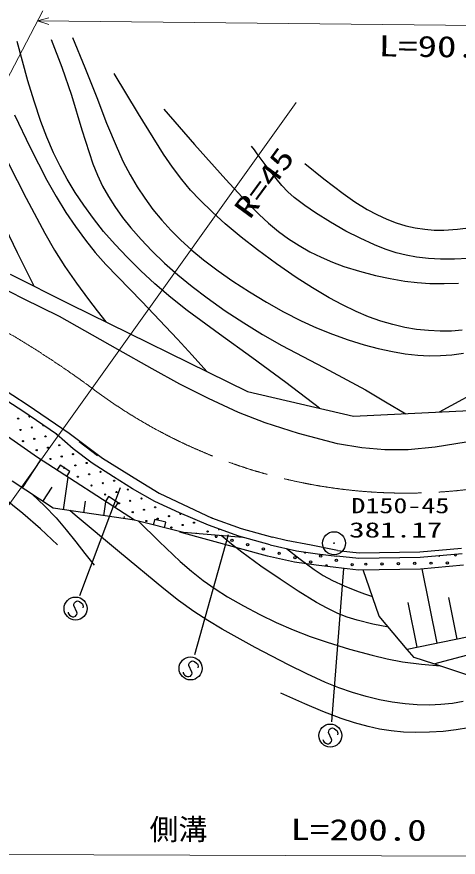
# Model space of a CAD drawing. Units: millimetres, scale not verified. Extents: x 40000 to 680000, y 20000 to 380000.
# Drawn here: x 381833 to 420072, y 246679 to 319435 of the extents above; entities that cross this region are included whole.
import ezdxf
from ezdxf.enums import TextEntityAlignment as Align

# ---------------------------------------------------------------- set-up
doc = ezdxf.new("R2010")
doc.units = ezdxf.units.MM
doc.header["$LTSCALE"] = 1000
doc.linetypes.add('CHAIN', pattern=[18.5, 12, -1.5, 3.5, -1.5])
for name, color, linetype, lineweight in [('M-BGD', 7, 'Continuous', 25), ('M-BGD-HTXT', 7, 'Continuous', 13), ('M-BMK', 2, 'CHAIN', 13), ('M-BMK-SRVR', 3, 'Continuous', 25), ('M-STR-STRC', 7, 'Continuous', 25)]:
    doc.layers.add(name, color=color, linetype=linetype, lineweight=lineweight)
doc.styles.add('ＭＳ ゴシック', font='')
doc.styles.get('ＭＳ ゴシック').set_extended_font_data('MS Gothic')

# ---------------------------------------------------------------- blocks, each defined once
blk = doc.blocks.new('BUHIN14')
at = {"color": 7, "linetype": 'Continuous', "lineweight": 25}
blk.add_lwpolyline([(-708, 107), (-749, 37), (-760, -45), (-749, -151), (-703, -299), (-632, -413), (-528, -496), (-403, -526), (-292, -497), (-222, -471), (-138, -403), (-106, -320), (36, 293), (104, 377), (212, 452), (329, 478), (431, 472), (537, 431), (626, 296), (693, 77), (708, -23), (693, -127), (645, -226), (555, -327)], dxfattribs=at)
blk.add_circle((0, 0), 995, dxfattribs=at)
blk = doc.blocks.new('BUHIN40')
at = {"color": 7, "linetype": 'Continuous', "lineweight": 25}
blk.add_lwpolyline([(181, -466), (647, -286), (286, 647), (-181, 466)], dxfattribs=at)

msp = doc.modelspace()

# ---------------------------------------------------------------- linework, layer by layer
at = {"layer": 'M-BGD'}
for p, q in [((381257, 297164), (386421, 294551)), ((382403, 295024), (379225, 296658)), ((385521, 293480), (382403, 295024)), ((386421, 294551), (401807, 287006)), ((390572, 290638), (385521, 293480)), ((393571, 288946), (390572, 290638)), ((395947, 287639), (393571, 288946)), ((380216, 287495), (382741, 285870)), ((398442, 286392), (395947, 287639)), ((382355, 285286), (379840, 286904)), ((401807, 287006), (411015, 284847)), ((401027, 285174), (398442, 286392)), ((383639, 281274), (377150, 285771)), ((385279, 283303), (382355, 285286)), ((382741, 285870), (386382, 283401)), ((411015, 284847), (421045, 285352)), ((403344, 284283), (401027, 285174)), ((406224, 283362), (403344, 284283)), ((386721, 282042), (385279, 283303)), ((386382, 283401), (389262, 281221)), ((409612, 282471), (406224, 283362)), ((387227, 282662), (388833, 281441)), ((411721, 282115), (409612, 282471)), ((420749, 282620), (418076, 282174)), ((388375, 280784), (386721, 282042)), ((413710, 281937), (411721, 282115)), ((415730, 281937), (413710, 281937)), ((418076, 282174), (415730, 281937)), ((382314, 278654), (383919, 281093)), ((392019, 275858), (383639, 281274)), ((389262, 281221), (392364, 279284)), ((390197, 279622), (388375, 280784)), ((385869, 276764), (386282, 279566)), ((391860, 278561), (390197, 279622)), ((384990, 276894), (381422, 279241)), ((384098, 277481), (384905, 278707)), ((392364, 279284), (394159, 278196)), ((393794, 277483), (391860, 278561)), ((394159, 278196), (398772, 276040)), ((387626, 276505), (387773, 277506)), ((389383, 276246), (389560, 277447)), ((395937, 276482), (393794, 277483)), ((392019, 275858), (384990, 276894)), ((398441, 275420), (395937, 276482)), ((391141, 275987), (391170, 276187)), ((396261, 274785), (392019, 275858)), ((398772, 276040), (398698, 276071)), ((398698, 276071), (401277, 275126)), ((401064, 274459), (398441, 275420)), ((401277, 275126), (403972, 274393)), ((403548, 272747), (395970, 274808)), ((401423, 274361), (396261, 274785)), ((403788, 273718), (401064, 274459)), ((405176, 274084), (403972, 274393)), ((403788, 273718), (406072, 273206)), ((407332, 273702), (405176, 274084)), ((409624, 273240), (407332, 273702)), ((406072, 273206), (407885, 272939)), ((407885, 272939), (409571, 272743)), ((409624, 273240), (411499, 273039)), ((411499, 273039), (416741, 273118)), ((416741, 273118), (420352, 273442)), ((420408, 272945), (416767, 272619)), ((405890, 272222), (403548, 272747)), ((407754, 271947), (405890, 272222)), ((411476, 272539), (409571, 272743)), ((416767, 272619), (411476, 272539)), ((409460, 271749), (407754, 271947)), ((411430, 271538), (409460, 271749)), ((416818, 271619), (411430, 271538)), ((413227, 267542), (411825, 271544)), ((420521, 271951), (416818, 271619)), ((418250, 265196), (416963, 271632)), ((416512, 264848), (415738, 268720)), ((419988, 265543), (419265, 269161)), ((415643, 264674), (413227, 267542)), ((420857, 265717), (415643, 264674)), ((417974, 263412), (426321, 265665)), ((416250, 263966), (415643, 264674)), ((417974, 263412), (416250, 263966)), ((427176, 260310), (417974, 263412))]:
    msp.add_line(p, q, dxfattribs=at)
for points in [[(408042, 285544), (405137, 287765), (402196, 289938), (399382, 291947), (396606, 294005), (395186, 295139), (393795, 296326), (392571, 297447), (391387, 298614), (390348, 299717), (389353, 300861), (388469, 301967), (387627, 303117), (386887, 304226), (386194, 305375), (385580, 306509), (385020, 307669), (384445, 309010), (383922, 310385), (383335, 312122), (382803, 313887), (382330, 315589), (381877, 317294)], [(384819, 317475), (385721, 315075), (386569, 312650), (387472, 309659), (388431, 306695), (388821, 305726), (389271, 304774), (389766, 303877), (390316, 303008), (390986, 302070), (391707, 301164), (392594, 300155), (393533, 299178), (394635, 298118), (395772, 297108), (397022, 296081), (398315, 295096), (399888, 293991), (401501, 292931), (403127, 291933), (404782, 290986), (408418, 289088), (412030, 287135), (413774, 286105), (415531, 285074)], [(386650, 317632), (387738, 315056), (388776, 312443), (389618, 310235), (390514, 308052), (391057, 306884), (391653, 305743), (392259, 304719), (392916, 303726), (393629, 302758), (394390, 301827), (395182, 300953), (396017, 300121), (396996, 299236), (398017, 298395), (399267, 297452), (400554, 296556), (401997, 295618), (403465, 294735), (404945, 293905), (406462, 293123), (407810, 292512), (409181, 291958), (410537, 291473), (411913, 291044), (413134, 290718), (414368, 290450), (415464, 290268), (416577, 290145), (417546, 290095), (418529, 290105), (419530, 290176), (420535, 290307)], [(376629, 315728), (378844, 311261), (381079, 306795), (382646, 303734), (384267, 300699), (385107, 299246), (385997, 297826), (386994, 296378), (388041, 294964), (388791, 293988), (389549, 293017)], [(420421, 292293), (419492, 292224), (418497, 292213), (417493, 292263), (416467, 292376), (415451, 292548), (414408, 292787), (413371, 293086), (412297, 293473), (411238, 293919), (410048, 294490), (408884, 295115), (407442, 295970), (406029, 296877), (404341, 298041), (402686, 299254), (401277, 300351), (399898, 301501), (398776, 302515), (397689, 303578), (396888, 304440), (396132, 305341), (395316, 306424), (394547, 307545), (392390, 311031), (390260, 314529)], [(394557, 311425), (397218, 308367), (399930, 305341), (401351, 303813), (402816, 302327), (403639, 301571), (404511, 300852), (405377, 300219), (406287, 299630), (407220, 299097), (408190, 298612), (409174, 298191), (410178, 297827), (411523, 297411), (412899, 297049), (414169, 296767), (415448, 296544), (416520, 296419), (417608, 296354), (418850, 296341), (420102, 296389)], [(381642, 310955), (383002, 308133), (384437, 305295), (385239, 303877), (386091, 302493), (386912, 301270), (387780, 300085), (388635, 299017), (389535, 297989), (392658, 294781), (395747, 291521), (397015, 290134), (398283, 288734)], [(420946, 298518), (419742, 298461), (418536, 298464), (417494, 298521), (416450, 298639), (415566, 298795), (414685, 299012), (413738, 299322), (412809, 299689), (411572, 300260), (410349, 300890), (409016, 301645), (407719, 302450), (406779, 303091), (405872, 303784), (405316, 304283), (404794, 304833), (403705, 306181), (402660, 307570), (402411, 307906), (402162, 308242)], [(406777, 306731), (408420, 305411), (410107, 304133), (411126, 303427), (412186, 302766), (413019, 302313), (413881, 301913), (414689, 301604), (415526, 301349), (416339, 301164), (417171, 301036), (417998, 300975), (418825, 300974), (420002, 301051), (421189, 301189)], [(383339, 296111), (381892, 298988), (380504, 301884)], [(422780, 287568), (418416, 285220)], [(385361, 273716), (383878, 275098), (382348, 276440), (379780, 278489), (377243, 280589), (376808, 280967), (376374, 281346)], [(383156, 278100), (384221, 277100), (385249, 276052), (386114, 275034), (386939, 273969), (387724, 272961), (388535, 271961)], [(420511, 260146), (419565, 259990), (418578, 259890), (417574, 259849), (416518, 259869), (415465, 259949), (414360, 260096), (413267, 260302), (412089, 260588), (410926, 260931), (409734, 261344), (408562, 261814), (406950, 262544), (405367, 263327), (402483, 264842), (399624, 266412), (398375, 267159), (397158, 267957), (395850, 268907), (394575, 269907), (390730, 273100), (386893, 276302), (386671, 276488), (386441, 276680)], [(392377, 275767), (394163, 274006), (395998, 272281), (396971, 271436), (397980, 270638), (399017, 269911), (400088, 269232), (401473, 268431), (402888, 267683), (404310, 266997), (405766, 266360), (407239, 265794), (408731, 265285), (410660, 264696), (412618, 264161), (413930, 263853), (415254, 263604), (416878, 263390), (418510, 263232)], [(394625, 275198), (394747, 275683), (393778, 275928), (393655, 275444)], [(414037, 266582), (412666, 266856), (411306, 267189), (410463, 267457), (409642, 267782), (408706, 268226), (407784, 268730), (406201, 269713), (404641, 270752), (402969, 271887), (401330, 273072), (400429, 273781), (399535, 274516)], [(405190, 273404), (406373, 272467), (407594, 271578), (408375, 271080), (409184, 270635), (410204, 270162), (411264, 269737), (411942, 269485), (412633, 269237)], [(426846, 260421), (425650, 259706), (424431, 259047), (423636, 258684), (422807, 258373), (421899, 258101), (420962, 257883), (419881, 257698), (418779, 257572), (417582, 257493), (416386, 257475), (415325, 257516), (414262, 257617), (413257, 257774), (412263, 257991), (411097, 258313), (409936, 258697), (408355, 259299), (406789, 259959), (405748, 260420), (404702, 260893)]]:
    msp.add_lwpolyline(points, dxfattribs=at)
for centre, radius in [((381949, 284646), 49.7), ((383137, 283878), 49.7), ((382159, 283668), 49.7), ((384325, 283110), 49.7), ((382369, 282690), 49.7), ((383347, 282900), 49.7), ((385512, 282343), 49.7), ((383557, 281923), 49.7), ((384535, 282133), 49.7), ((386700, 281575), 49.7), ((384745, 281155), 49.7), ((385722, 281365), 49.7), ((387888, 280807), 49.7), ((385932, 280387), 49.7), ((386910, 280597), 49.7), ((387120, 279620), 49.7), ((388098, 279830), 49.7), ((389076, 280040), 49.7), ((388308, 278852), 49.7), ((389286, 279062), 49.7), ((390263, 279272), 49.7), ((389496, 278084), 49.7), ((390473, 278294), 49.7), ((391451, 278504), 49.7), ((390683, 277317), 49.7), ((391661, 277527), 49.7), ((392639, 277737), 49.7), ((391871, 276549), 49.7), ((392849, 276759), 49.7), ((393826, 276969), 49.7), ((393059, 275781), 49.7), ((394036, 275991), 49.7), ((395014, 276201), 49.7), ((395224, 275224), 49.7), ((396202, 275434), 49.7), ((397180, 275644), 49.7), ((398367, 274876), 49.7), ((400467, 274103), 99.5), ((401832, 273732), 99.5), ((403196, 273361), 99.5), ((404561, 272989), 99.5), ((408158, 272743), 99.5), ((405926, 272618), 99.5), ((407290, 272247), 99.5), ((409523, 272372), 99.5), ((412068, 272048), 99.5), ((413482, 272069), 99.5), ((414896, 272091), 99.5), ((416310, 272112), 99.5), ((417725, 272133), 99.5), ((419139, 272154), 99.5), ((410887, 272001), 99.5)]:
    msp.add_circle(centre, radius, dxfattribs=at)
for centre, radius, start, end in [((382927, 284856), 49.7, 100.60121, 11.11458), ((384115, 284088), 49.7, 141.13774, 330.57805), ((385302, 283320), 49.7, 178.92967, 284.36804), ((395992, 276411), 49.7, 96.12932, 37.91229), ((399345, 275086), 49.7, 156.83074, 342.92836), ((397390, 274666), 49.7, 53.70013, 118.54238), ((399102, 274474), 99.5, 124.77227, 45.8495), ((406793, 273115), 99.5, 180.11367, 343.11834), ((419835, 272872), 99.5, 172.5282, 17.72302), ((418421, 272851), 99.5, 242.09128, 308.15994), ((408655, 271876), 99.5, 334.31577, 192.43415)]:
    msp.add_arc(centre, radius, start, end, dxfattribs=at)
at = {"layer": 'M-BGD-HTXT'}
for p, q in [((384077, 319957), (375165, 302906)), ((383615, 319074), (450644, 318366)), ((388361, 287275), (406030, 312004)), ((388361, 287275), (371216, 263311)), ((349041, 247000), (449935, 246679))]:
    msp.add_line(p, q, dxfattribs=at)
msp.add_lwpolyline([(384612, 318776), (383615, 319074), (384618, 319348)], dxfattribs=at)
at = {"layer": 'M-BMK'}
for centre, radius, start, end in [((339308, 220729), 82672, 53.60471, 63.36276), ((415542, 323428), 45231, 233.06354, 296.70593)]:
    msp.add_arc(centre, radius, start, end, dxfattribs=at)
at = {"layer": 'M-BMK-SRVR'}
for radius in [995, 30]:
    msp.add_circle((409318, 273860), radius, dxfattribs=at)
at = {"layer": 'M-STR-STRC'}
for p, q in [((390801, 278654), (387275, 269319)), ((400137, 274574), (397233, 264201)), ((410128, 271678), (409096, 258392))]:
    msp.add_line(p, q, dxfattribs=at)

# ---------------------------------------------------------------- block references
at = {"layer": 'M-BGD', "rotation": 35.94111}
for p in [(385734, 279920), (389924, 277212)]:
    msp.add_blockref('BUHIN40', p, dxfattribs=at)
at = {"layer": 'M-STR-STRC', "rotation": 35.94111}
for p in [(386924, 268207), (396886, 263020), (408988, 257211)]:
    msp.add_blockref('BUHIN14', p, dxfattribs=at)

# ---------------------------------------------------------------- texts
at = {"layer": 'M-BGD-HTXT', "style": 'ＭＳ ゴシック', "width": 1.35}
for s, rotation, p in [('L=90.0', 359.2, (413167, 315465)), ('R=45', 53.8, (402459, 301498)), ('L=200.0', 359.6, (405540, 247625))]:
    msp.add_text(s, height=1833, rotation=rotation, dxfattribs=at).set_placement(p, align=Align.BOTTOM_LEFT)
at = {"layer": 'M-BGD-HTXT', "style": 'ＭＳ ゴシック'}
for s, width, p in [('D150-45', 1.35, (410818, 276060)), ('381.17', 1.5, (410618, 273960))]:
    msp.add_text(s, height=1320, dxfattribs=dict(at, width=width)).set_placement(p, align=Align.BOTTOM_LEFT)
msp.add_text('側溝', height=1833, dxfattribs=at).set_placement((393336, 247625), align=Align.BOTTOM_LEFT)

doc.saveas('drawing.dxf')
